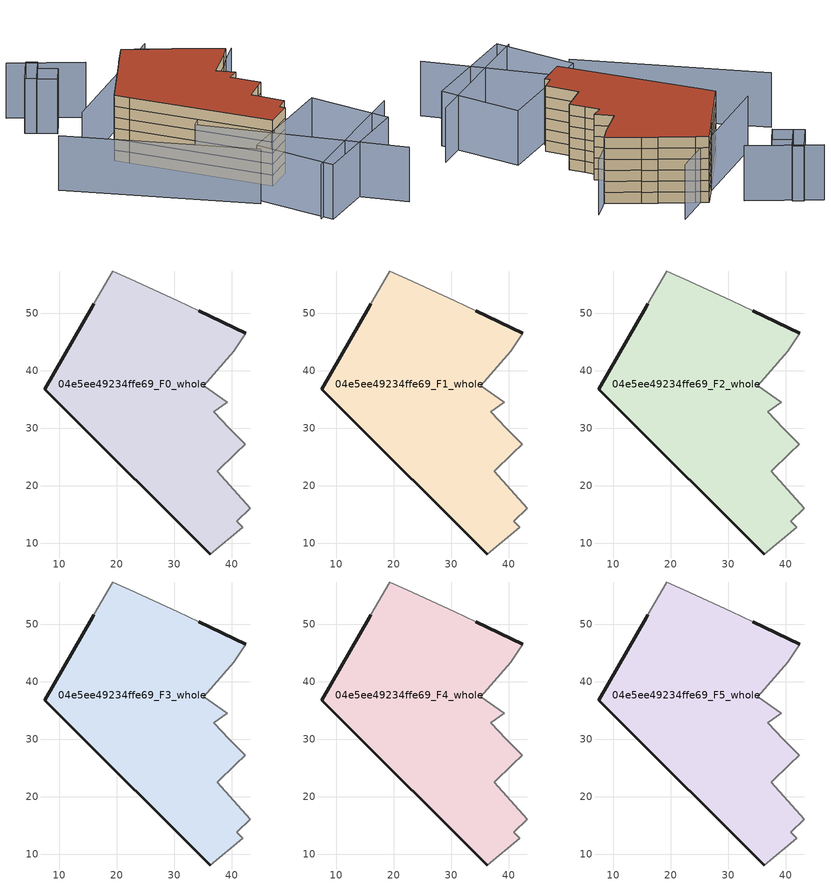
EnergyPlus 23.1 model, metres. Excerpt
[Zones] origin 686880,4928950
04e5ee49234ffe69_F0_whole
 floor ground (EU_floor_Construction): 42.41,46.5 40.34,43.38 35.15,37.41 39.22,34.48 36.91,32.86 39.58,30.02 42.35,27.21 40.7,25.64 37.44,22.48 43.25,16.02 40.91,13.82 41.9,12.78 36.26,8.1 10.15,34.08 7.43,36.78 15.69,51.11 16.01,51.67 19.29,57.35 22.27,55.99 30.57,52.19 34.25,50.42 z0
 wall outside (EU_wall_Construction): 42.41,46.5 34.25,50.42 / 16.01,51.67 15.69,51.11 7.43,36.78 10.15,34.08 36.26,8.1 z0:3
 wall adiabatic (EU_wall_Construction): 36.26,8.1 41.9,12.78 40.91,13.82 43.25,16.02 37.44,22.48 40.7,25.64 42.35,27.21 39.58,30.02 36.91,32.86 39.22,34.48 35.15,37.41 40.34,43.38 42.41,46.5 / 34.25,50.42 30.57,52.19 22.27,55.99 19.29,57.35 16.01,51.67 z0:3
04e5ee49234ffe69_F1_whole
 floor to 04e5ee49234ffe69_F0_whole (EU_floor_Construction): 42.41,46.5 40.34,43.38 35.15,37.41 39.22,34.48 36.91,32.86 39.58,30.02 42.35,27.21 40.7,25.64 37.44,22.48 43.25,16.02 40.91,13.82 41.9,12.78 36.26,8.1 10.15,34.08 7.43,36.78 15.69,51.11 16.01,51.67 19.29,57.35 22.27,55.99 30.57,52.19 34.25,50.42 z3
 wall outside (EU_wall_Construction): 42.41,46.5 34.25,50.42 / 16.01,51.67 15.69,51.11 7.43,36.78 10.15,34.08 36.26,8.1 z3:6
 wall adiabatic (EU_wall_Construction): 36.26,8.1 41.9,12.78 40.91,13.82 43.25,16.02 37.44,22.48 40.7,25.64 42.35,27.21 39.58,30.02 36.91,32.86 39.22,34.48 35.15,37.41 40.34,43.38 42.41,46.5 / 34.25,50.42 30.57,52.19 22.27,55.99 19.29,57.35 16.01,51.67 z3:6
04e5ee49234ffe69_F2_whole
 floor to 04e5ee49234ffe69_F1_whole (EU_floor_Construction): 42.41,46.5 40.34,43.38 35.15,37.41 39.22,34.48 36.91,32.86 39.58,30.02 42.35,27.21 40.7,25.64 37.44,22.48 43.25,16.02 40.91,13.82 41.9,12.78 36.26,8.1 10.15,34.08 7.43,36.78 15.69,51.11 16.01,51.67 19.29,57.35 22.27,55.99 30.57,52.19 34.25,50.42 z6
 wall outside (EU_wall_Construction): 42.41,46.5 34.25,50.42 / 16.01,51.67 15.69,51.11 7.43,36.78 10.15,34.08 36.26,8.1 z6:9
 wall adiabatic (EU_wall_Construction): 36.26,8.1 41.9,12.78 40.91,13.82 43.25,16.02 37.44,22.48 40.7,25.64 42.35,27.21 39.58,30.02 36.91,32.86 39.22,34.48 35.15,37.41 40.34,43.38 42.41,46.5 / 34.25,50.42 30.57,52.19 22.27,55.99 19.29,57.35 16.01,51.67 z6:9
04e5ee49234ffe69_F3_whole
 floor to 04e5ee49234ffe69_F2_whole (EU_floor_Construction): 42.41,46.5 40.34,43.38 35.15,37.41 39.22,34.48 36.91,32.86 39.58,30.02 42.35,27.21 40.7,25.64 37.44,22.48 43.25,16.02 40.91,13.82 41.9,12.78 36.26,8.1 10.15,34.08 7.43,36.78 15.69,51.11 16.01,51.67 19.29,57.35 22.27,55.99 30.57,52.19 34.25,50.42 z9
 wall outside (EU_wall_Construction): 42.41,46.5 34.25,50.42 / 16.01,51.67 15.69,51.11 7.43,36.78 10.15,34.08 36.26,8.1 z9:12
 wall adiabatic (EU_wall_Construction): 36.26,8.1 41.9,12.78 40.91,13.82 43.25,16.02 37.44,22.48 40.7,25.64 42.35,27.21 39.58,30.02 36.91,32.86 39.22,34.48 35.15,37.41 40.34,43.38 42.41,46.5 / 34.25,50.42 30.57,52.19 22.27,55.99 19.29,57.35 16.01,51.67 z9:12
04e5ee49234ffe69_F4_whole
 floor to 04e5ee49234ffe69_F3_whole (EU_floor_Construction): 42.41,46.5 40.34,43.38 35.15,37.41 39.22,34.48 36.91,32.86 39.58,30.02 42.35,27.21 40.7,25.64 37.44,22.48 43.25,16.02 40.91,13.82 41.9,12.78 36.26,8.1 10.15,34.08 7.43,36.78 15.69,51.11 16.01,51.67 19.29,57.35 22.27,55.99 30.57,52.19 34.25,50.42 z12
 wall outside (EU_wall_Construction): 42.41,46.5 34.25,50.42 / 16.01,51.67 15.69,51.11 7.43,36.78 10.15,34.08 36.26,8.1 z12:15
 wall adiabatic (EU_wall_Construction): 36.26,8.1 41.9,12.78 40.91,13.82 43.25,16.02 37.44,22.48 40.7,25.64 42.35,27.21 39.58,30.02 36.91,32.86 39.22,34.48 35.15,37.41 40.34,43.38 42.41,46.5 / 34.25,50.42 30.57,52.19 22.27,55.99 19.29,57.35 16.01,51.67 z12:15
04e5ee49234ffe69_F5_whole
 floor to 04e5ee49234ffe69_F4_whole (EU_floor_Construction): 42.41,46.5 40.34,43.38 35.15,37.41 39.22,34.48 36.91,32.86 39.58,30.02 42.35,27.21 40.7,25.64 37.44,22.48 43.25,16.02 40.91,13.82 41.9,12.78 36.26,8.1 10.15,34.08 7.43,36.78 15.69,51.11 16.01,51.67 19.29,57.35 22.27,55.99 30.57,52.19 34.25,50.42 z15
 wall outside (EU_wall_Construction): 42.41,46.5 34.25,50.42 / 16.01,51.67 15.69,51.11 7.43,36.78 10.15,34.08 36.26,8.1 z15:18
 wall adiabatic (EU_wall_Construction): 36.26,8.1 41.9,12.78 40.91,13.82 43.25,16.02 37.44,22.48 40.7,25.64 42.35,27.21 39.58,30.02 36.91,32.86 39.22,34.48 35.15,37.41 40.34,43.38 42.41,46.5 / 34.25,50.42 30.57,52.19 22.27,55.99 19.29,57.35 16.01,51.67 z15:18
 roof outside (EU_roof_Construction): 41.9,12.78 40.91,13.82 43.25,16.02 37.44,22.48 40.7,25.64 42.35,27.21 39.58,30.02 36.91,32.86 39.22,34.48 35.15,37.41 40.34,43.38 42.41,46.5 34.25,50.42 30.57,52.19 22.27,55.99 19.29,57.35 16.01,51.67 15.69,51.11 7.43,36.78 10.15,34.08 36.26,8.1 z18
shading: -11.39,29.06 29.48,1.07 / 28.46,62.62 -0.91,37.42 / 11.28,60.22 -6.32,68.27 / 39.26,-12.36 67.48,10.52 / 62.29,-13.73 20.79,19.48 / 20.79,19.48 46.24,51.29 / -3.16,57.87 -0.61,62.64 / -0.61,62.64 3.87,60.24 / 3.87,60.24 1.32,55.47 / 1.32,55.47 -3.16,57.87 / 0.89,65.39 -3.16,57.87 / -3.16,57.87 -5.74,59.26 / -5.74,59.26 -1.7,66.78 / -1.7,66.78 0.89,65.39 / 41.76,-13.83 29.58,3.36 / 29.58,3.36 52.43,19.57 / 52.43,19.57 64.62,2.37 / 64.62,2.37 41.76,-13.83 z0:15
[Building]
EU S2 Campaign: North Axis=0; Terrain=City; Solar Distribution=FullExterior
[Site:Location]
Bologna: Latitude=44.5; Longitude=11.25; Time Zone=1; Elevation=37
[SizingPeriod:WeatherFileDays]
AnnualSizingPeriod: Begin Month=1; Begin Day of Month=1; End Month=12; End Day of Month=31; Day of Week for Start Day=Monday; Use Weather File Daylight Saving Period=No; Use Weather File Rain and Snow Indicators=No
[MATERIAL]
EU_InternalMass_Material: Roughness=MediumRough; Thickness=0.1; Conductivity=1; Density=1800; Specific Heat=900; Thermal Absorptance=0.9; Solar Absorptance=0.7; Visible Absorptance=0.7
[MATERIAL:NOMASS] Roughness=MediumRough; Thermal Absorptance=0.9; Solar Absorptance=0.7; Visible Absorptance=0.7
Name | Thermal Resistance
EU_wall_NoMass | 0.905828
EU_roof_NoMass | 0.37593
EU_floor_NoMass | 0.67114
[CONSTRUCTION]
EU_wall_Construction: EU_wall_NoMass
EU_roof_Construction: EU_roof_NoMass
EU_floor_Construction: EU_floor_NoMass
EU_InternalMass_Construction: EU_InternalMass_Material
[ZONE] Type=1; Multiplier=1; Ceiling Height=autocalculate; Floor Area=autocalculate; Part of Total Floor Area=Yes
Name | Volume
04e5ee49234ffe69_F0_whole | 2854.28
04e5ee49234ffe69_F1_whole; 04e5ee49234ffe69_F2_whole; 04e5ee49234ffe69_F3_whole; 04e5ee49234ffe69_F4_whole; 04e5ee49234ffe69_F5_whole | 2854.29
[INTERNALMASS] Construction=EU_InternalMass_Construction; Surface Area=917.309
Name | Zone or ZoneList
04e5ee49234ffe69_F0_whole_EU_InternalMass | 04e5ee49234ffe69_F0_whole
04e5ee49234ffe69_F1_whole_EU_InternalMass | 04e5ee49234ffe69_F1_whole
04e5ee49234ffe69_F2_whole_EU_InternalMass | 04e5ee49234ffe69_F2_whole
04e5ee49234ffe69_F3_whole_EU_InternalMass | 04e5ee49234ffe69_F3_whole
04e5ee49234ffe69_F4_whole_EU_InternalMass | 04e5ee49234ffe69_F4_whole
04e5ee49234ffe69_F5_whole_EU_InternalMass | 04e5ee49234ffe69_F5_whole
[OTHEREQUIPMENT] Fuel Type=Electricity; Design Level Calculation Method=Watts/Area; Power per Zone Floor Area=1; Fraction Latent=0; Fraction Radiant=0; Fraction Lost=0; Carbon Dioxide Generation Rate=0; EndUse Subcategory=EU_Step8_InternalGains
Name | Zone or ZoneList or Space or SpaceList | Schedule
EU_Step8_InternalGain_04e5ee49234ffe69_F0_whole_f000 | 04e5ee49234ffe69_F0_whole | EU_Step8_GainSchedule_04e5ee49234ffe69_F0_whole_f000
EU_Step8_InternalGain_04e5ee49234ffe69_F1_whole_f000 | 04e5ee49234ffe69_F1_whole | EU_Step8_GainSchedule_04e5ee49234ffe69_F1_whole_f000
EU_Step8_InternalGain_04e5ee49234ffe69_F2_whole_f000 | 04e5ee49234ffe69_F2_whole | EU_Step8_GainSchedule_04e5ee49234ffe69_F2_whole_f000
EU_Step8_InternalGain_04e5ee49234ffe69_F3_whole_f000 | 04e5ee49234ffe69_F3_whole | EU_Step8_GainSchedule_04e5ee49234ffe69_F3_whole_f000
EU_Step8_InternalGain_04e5ee49234ffe69_F4_whole_f000 | 04e5ee49234ffe69_F4_whole | EU_Step8_GainSchedule_04e5ee49234ffe69_F4_whole_f000
EU_Step8_InternalGain_04e5ee49234ffe69_F5_whole_f000 | 04e5ee49234ffe69_F5_whole | EU_Step8_GainSchedule_04e5ee49234ffe69_F5_whole_f000
[ZONEVENTILATION:DESIGNFLOWRATE] Schedule=EU_AlwaysOn; Design Flow Rate Calculation Method=AirChanges/Hour; Air Changes per Hour=0.73129; Ventilation Type=Natural; Fan Pressure Rise=0; Fan Total Efficiency=1; Constant Term Coefficient=1; Temperature Term Coefficient=0; Velocity Term Coefficient=0; Velocity Squared Term Coefficient=0; Minimum Indoor Temperature=-100; Maximum Indoor Temperature=100; Delta Temperature=-100; Minimum Outdoor Temperature=-100; Maximum Outdoor Temperature=100; Maximum Wind Speed=40
Name | Zone or ZoneList or Space or SpaceList
EU_ConstantAir_04e5ee49234ffe69_F0_whole | 04e5ee49234ffe69_F0_whole
EU_ConstantAir_04e5ee49234ffe69_F1_whole | 04e5ee49234ffe69_F1_whole
EU_ConstantAir_04e5ee49234ffe69_F2_whole | 04e5ee49234ffe69_F2_whole
EU_ConstantAir_04e5ee49234ffe69_F3_whole | 04e5ee49234ffe69_F3_whole
EU_ConstantAir_04e5ee49234ffe69_F4_whole | 04e5ee49234ffe69_F4_whole
EU_ConstantAir_04e5ee49234ffe69_F5_whole | 04e5ee49234ffe69_F5_whole
[HVACTEMPLATE:THERMOSTAT] Constant Heating Setpoint=20; Constant Cooling Setpoint=50
EU_HeatOnly_04e5ee49234ffe69_F0_whole; EU_HeatOnly_04e5ee49234ffe69_F1_whole; EU_HeatOnly_04e5ee49234ffe69_F2_whole; EU_HeatOnly_04e5ee49234ffe69_F3_whole; EU_HeatOnly_04e5ee49234ffe69_F4_whole; EU_HeatOnly_04e5ee49234ffe69_F5_whole
[HVACTEMPLATE:ZONE:IDEALLOADSAIRSYSTEM] System Availability Schedule=EU_AlwaysOn; Maximum Heating Supply Air Temperature=50; Minimum Cooling Supply Air Temperature=13; Maximum Heating Supply Air Humidity Ratio=0.0156; Minimum Cooling Supply Air Humidity Ratio=0.0077; Heating Limit=NoLimit; Cooling Limit=NoLimit; Heating Availability Schedule=EU_AlwaysOn; Cooling Availability Schedule=EU_CoolingOff; Dehumidification Control Type=ConstantSensibleHeatRatio; Cooling Sensible Heat Ratio=0.7; Dehumidification Setpoint=60; Humidification Control Type=None; Humidification Setpoint=30; Outdoor Air Method=None; Outdoor Air Flow Rate per Person=0.00944; Outdoor Air Flow Rate per Zone Floor Area=0; Outdoor Air Flow Rate per Zone=0; Demand Controlled Ventilation Type=None; Outdoor Air Economizer Type=NoEconomizer; Heat Recovery Type=None; Sensible Heat Recovery Effectiveness=0.7; Latent Heat Recovery Effectiveness=0.65
Name | Template Thermostat
04e5ee49234ffe69_F0_whole | EU_HeatOnly_04e5ee49234ffe69_F0_whole
04e5ee49234ffe69_F1_whole | EU_HeatOnly_04e5ee49234ffe69_F1_whole
04e5ee49234ffe69_F2_whole | EU_HeatOnly_04e5ee49234ffe69_F2_whole
04e5ee49234ffe69_F3_whole | EU_HeatOnly_04e5ee49234ffe69_F3_whole
04e5ee49234ffe69_F4_whole | EU_HeatOnly_04e5ee49234ffe69_F4_whole
04e5ee49234ffe69_F5_whole | EU_HeatOnly_04e5ee49234ffe69_F5_whole
[SIZING:ZONE] Zone Cooling Design Supply Air Temperature Input Method=SupplyAirTemperature; Zone Cooling Design Supply Air Temperature=13; Zone Heating Design Supply Air Temperature Input Method=SupplyAirTemperature; Zone Heating Design Supply Air Temperature=50; Zone Cooling Design Supply Air Humidity Ratio=0.008; Zone Heating Design Supply Air Humidity Ratio=0.008; Cooling Design Air Flow Method=DesignDay; Cooling Design Air Flow Rate=0; Cooling Minimum Air Flow per Zone Floor Area=0.000762; Cooling Minimum Air Flow=0; Cooling Minimum Air Flow Fraction=0.2; Heating Design Air Flow Method=DesignDay; Heating Design Air Flow Rate=0; Heating Maximum Air Flow per Zone Floor Area=0.002032; Heating Maximum Air Flow=0.141576; Heating Maximum Air Flow Fraction=0.3; Account for Dedicated Outdoor Air System=No; Dedicated Outdoor Air System Control Strategy=NeutralSupplyAir; Dedicated Outdoor Air Low Setpoint Temperature for Design=autosize; Dedicated Outdoor Air High Setpoint Temperature for Design=autosize; Zone Load Sizing Method=Sensible Load Only No Latent Load; Zone Latent Cooling Design Supply Air Humidity Ratio Input Method=HumidityRatioDifference; Zone Cooling Design Supply Air Humidity Ratio Difference=0.005; Zone Latent Heating Design Supply Air Humidity Ratio Input Method=HumidityRatioDifference; Zone Humidification Design Supply Air Humidity Ratio Difference=0.005
04e5ee49234ffe69_F0_whole; 04e5ee49234ffe69_F1_whole; 04e5ee49234ffe69_F2_whole; 04e5ee49234ffe69_F3_whole; 04e5ee49234ffe69_F4_whole; 04e5ee49234ffe69_F5_whole
[SCHEDULE:CONSTANT]
Name | Hourly Value
EU_AlwaysOn | 1
EU_CoolingOff | 0
[SCHEDULE:FILE] Column Number=1; Rows to Skip at Top=0; Number of Hours of Data=8760; Column Separator=Comma; Interpolate to Timestep=No; Minutes per Item=60; Adjust Schedule for Daylight Savings=Yes
Name | File
EU_Step8_GainSchedule_04e5ee49234ffe69_F0_whole_f000 | ../../schedules/04e5ee49234ffe69/04e5ee49234ffe69_F0_whole_f000_gain.csv
EU_Step8_GainSchedule_04e5ee49234ffe69_F1_whole_f000 | ../../schedules/04e5ee49234ffe69/04e5ee49234ffe69_F1_whole_f000_gain.csv
EU_Step8_GainSchedule_04e5ee49234ffe69_F2_whole_f000 | ../../schedules/04e5ee49234ffe69/04e5ee49234ffe69_F2_whole_f000_gain.csv
EU_Step8_GainSchedule_04e5ee49234ffe69_F3_whole_f000 | ../../schedules/04e5ee49234ffe69/04e5ee49234ffe69_F3_whole_f000_gain.csv
EU_Step8_GainSchedule_04e5ee49234ffe69_F4_whole_f000 | ../../schedules/04e5ee49234ffe69/04e5ee49234ffe69_F4_whole_f000_gain.csv
EU_Step8_GainSchedule_04e5ee49234ffe69_F5_whole_f000 | ../../schedules/04e5ee49234ffe69/04e5ee49234ffe69_F5_whole_f000_gain.csv
